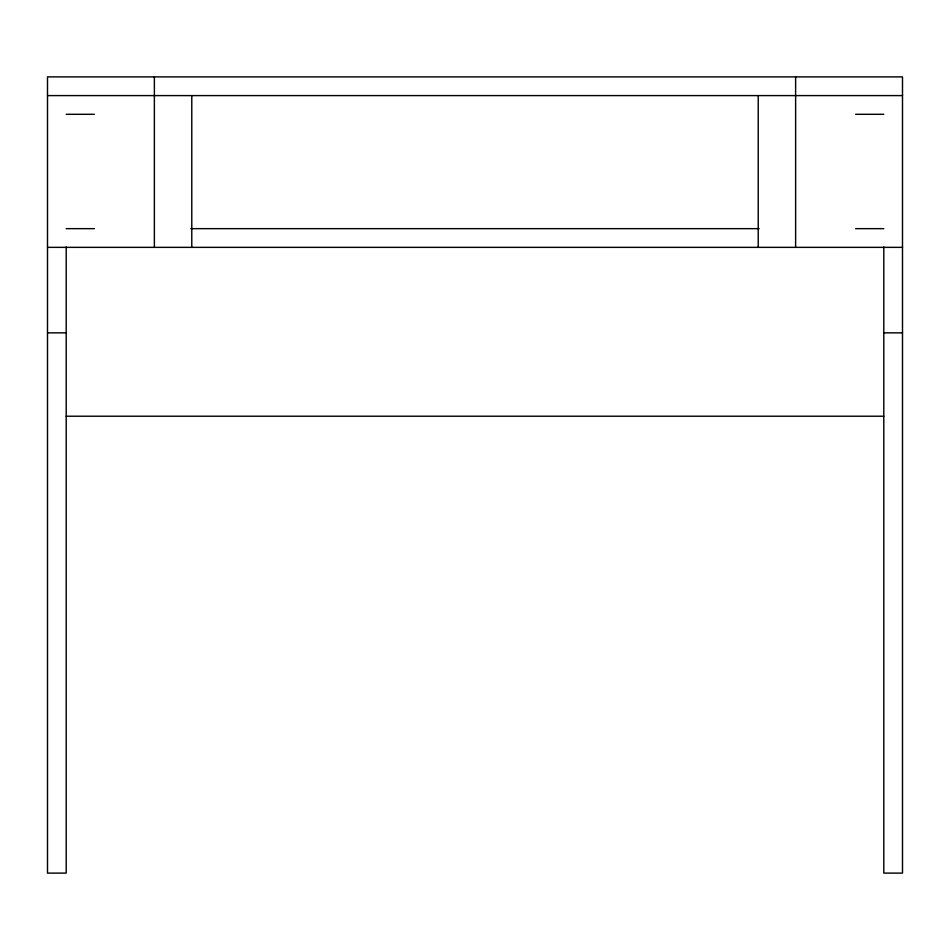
<?xml version="1.0" encoding="UTF-8"?>
<svg xmlns="http://www.w3.org/2000/svg" width="950" height="950" viewBox="0 0 950 950"><rect width="100%" height="100%" fill="white"/><g stroke="black" fill="none" stroke-linecap="round" stroke-linejoin="round"><path stroke-width="1.43" d="M47.5 95.594L902.5 95.594M66.203 114.297L94.406 114.297M855.594 114.297L883.797 114.297M66.203 228.653L94.394 228.653M190.843 228.653L759.157 228.653M855.606 228.653L883.797 228.653M47.5 247.356L902.5 247.356M47.5 332.856L66.203 332.856M883.797 332.856L902.5 332.856M66.203 416.219L883.797 416.219M883.797 246.941L883.797 873.109L902.5 873.109L902.5 76.891L47.5 76.891L47.5 873.109L66.203 873.109L66.203 246.941M795.625 76.891L795.625 247.356M758.219 95.594L758.219 247.356M191.781 95.594L191.781 247.356M154.375 76.891L154.375 247.356"/></g></svg>
